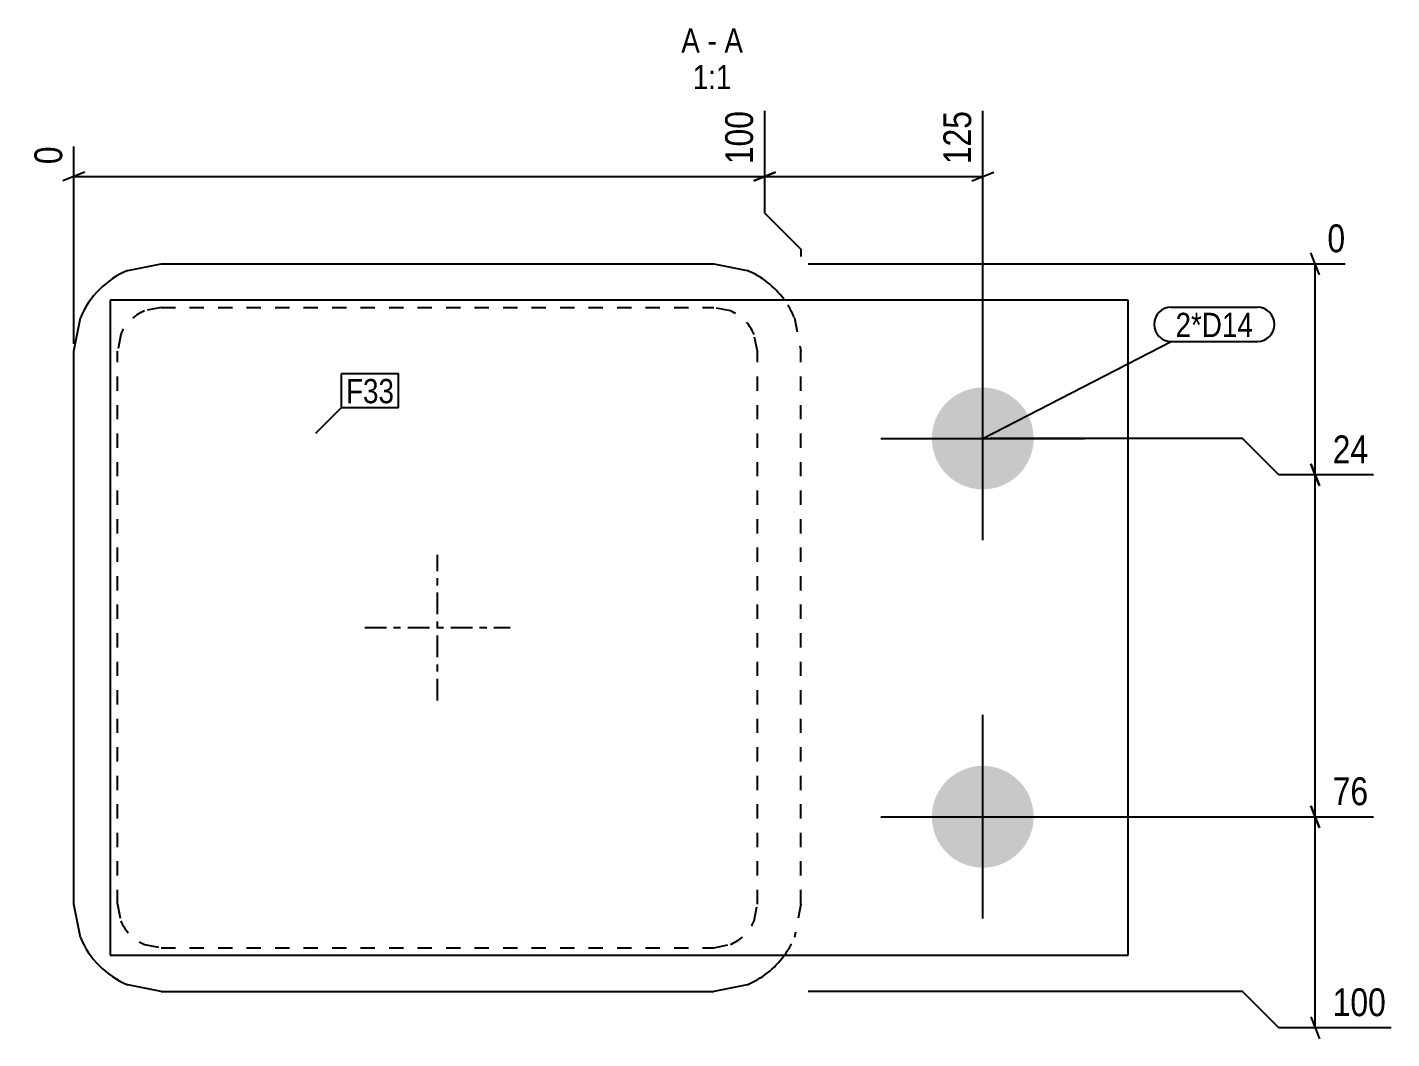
# Model space of a CAD drawing. Header units: millimetres. Extents: x 32 to 31432, y 2 to 1181.
# Drawn here: x 12490.9 to 12678.5, y 2.4 to 141.4 of the extents above; entities that cross this region are included whole.
import ezdxf

# ---------------------------------------------------------------- set-up
doc = ezdxf.new("R2010")
doc.units = ezdxf.units.MM
doc.linetypes.add('DXK_LINE_DOT2', pattern=[3.9198, 1.9599, -1.9599])
doc.linetypes.add('DXK_LINE_DOT3', pattern=[5.9187, 2.979, -0.9799, 0.9799, -0.9799])
for name, color, linetype in [('MÅLSÆTNING', 7, 'Continuous'), ('STÅL', 7, 'Continuous'), ('TEKST', 7, 'Continuous')]:
    doc.layers.add(name, color=color, linetype=linetype)
doc.styles.add('Arial Narrow', font='ARIALN.TTF', dxfattribs={"height": 0.2})

msp = doc.modelspace()

# ---------------------------------------------------------------- hatches: boundary and pattern name
at = {"layer": 'STÅL', "linetype": 'Continuous'}
for points in [[(12622.27, 91.9, -1), (12622.27, 77.9, -1)], [(12622.27, 39.9, -1), (12622.27, 25.9, -1)]]:
    msp.add_hatch(color=96, dxfattribs=at).paths.add_polyline_path(points)

# ---------------------------------------------------------------- linework, layer by layer
at = {"layer": 'MÅLSÆTNING', "color": 7, "linetype": 'Continuous'}
for p, q in [((12592.27, 129.91), (12592.27, 115.9)), ((12592.27, 129.91), (12592.27, 115.9)), ((12622.27, 85.9), (12622.27, 129.91)), ((12497.27, 97.9), (12497.27, 125.04)), ((12498.77, 121.5), (12495.77, 120.3)), ((12497.27, 120.9), (12592.27, 120.9)), ((12593.77, 121.5), (12590.77, 120.3)), ((12590.77, 120.3), (12593.77, 121.5)), ((12592.27, 120.9), (12622.27, 120.9)), ((12620.77, 120.3), (12623.77, 121.5)), ((12592.27, 115.9), (12597.27, 110.9)), ((12592.27, 115.9), (12597.27, 110.9)), ((12597.27, 110.9), (12597.27, 109.9)), ((12597.27, 110.9), (12597.27, 109.9)), ((12598.27, 108.9), (12672.11, 108.9)), ((12668.57, 107.4), (12667.37, 110.4)), ((12667.97, 79.9), (12667.97, 108.9)), ((12657.97, 84.9), (12623.27, 84.9)), ((12657.97, 84.9), (12623.27, 84.9)), ((12662.97, 79.9), (12657.97, 84.9)), ((12662.97, 79.9), (12657.97, 84.9)), ((12667.37, 81.4), (12668.57, 78.4)), ((12668.57, 78.4), (12667.37, 81.4)), ((12676, 79.9), (12662.97, 79.9)), ((12676, 79.9), (12662.97, 79.9)), ((12667.97, 32.9), (12667.97, 79.9)), ((12667.37, 34.4), (12668.57, 31.4)), ((12668.57, 31.4), (12667.37, 34.4)), ((12623.27, 32.9), (12676, 32.9)), ((12623.27, 32.9), (12676, 32.9)), ((12667.97, 3.9), (12667.97, 32.9)), ((12657.97, 8.9), (12598.27, 8.9)), ((12662.97, 3.9), (12657.97, 8.9)), ((12678.44, 3.9), (12662.97, 3.9)), ((12667.37, 5.4), (12668.57, 2.4))]:
    msp.add_line(p, q, dxfattribs=at)
at = {"layer": 'STÅL', "color": 2, "linetype": 'Continuous'}
for p, q in [((12504.68, 107.99), (12509.27, 108.9)), ((12509.27, 108.9), (12585.27, 108.9)), ((12585.27, 108.9), (12589.86, 107.99)), ((12502.27, 103.9), (12502.27, 13.9)), ((12642.27, 103.9), (12502.27, 103.9)), ((12642.27, 13.9), (12642.27, 103.9)), ((12497.27, 96.9), (12498.18, 101.49)), ((12497.27, 20.9), (12497.27, 96.9)), ((12498.18, 16.31), (12497.27, 20.9)), ((12502.27, 13.9), (12642.27, 13.9)), ((12509.27, 8.9), (12504.68, 9.81)), ((12589.86, 9.81), (12585.27, 8.9)), ((12509.27, 8.9), (12585.27, 8.9))]:
    msp.add_line(p, q, dxfattribs=at)
at = {"layer": 'STÅL', "color": 7, "linetype": 'DXK_LINE_DOT2'}
for p, q in [((12509.27, 102.9), (12506.97, 102.44)), ((12509.27, 102.9), (12585.27, 102.9)), ((12587.57, 102.44), (12585.27, 102.9)), ((12596.36, 101.49), (12597.27, 96.9)), ((12503.73, 99.2), (12503.27, 96.9)), ((12591.27, 96.9), (12590.81, 99.2)), ((12503.27, 20.9), (12503.27, 96.9)), ((12591.27, 20.9), (12591.27, 96.9)), ((12597.27, 20.9), (12597.27, 96.9)), ((12503.27, 20.9), (12503.73, 18.6)), ((12590.81, 18.6), (12591.27, 20.9)), ((12597.27, 20.9), (12596.36, 16.31)), ((12506.97, 15.36), (12509.27, 14.9)), ((12585.27, 14.9), (12587.57, 15.36)), ((12509.27, 14.9), (12585.27, 14.9))]:
    msp.add_line(p, q, dxfattribs=at)
at = {"layer": 'STÅL', "color": 96, "linetype": 'Continuous'}
for p, q in [((12622.27, 70.9), (12622.27, 98.9)), ((12608.27, 84.9), (12636.27, 84.9)), ((12622.27, 18.9), (12622.27, 46.9)), ((12608.27, 32.9), (12636.27, 32.9))]:
    msp.add_line(p, q, dxfattribs=at)
at = {"layer": 'STÅL', "color": 7, "linetype": 'DXK_LINE_DOT3'}
for p, q in [((12547.27, 48.9), (12547.27, 68.9)), ((12537.27, 58.9), (12557.27, 58.9))]:
    msp.add_line(p, q, dxfattribs=at)
at = {"layer": 'STÅL', "color": 2, "linetype": 'Continuous'}
for centre, start, end in [((12509.27, 96.9), 112.5, 157.5), ((12585.27, 96.9), 36.4486, 67.5), ((12509.27, 20.9), 202.5, 247.5), ((12585.27, 20.9), 292.5, 323.5514)]:
    msp.add_arc(centre, 12, start, end, dxfattribs=at)
at = {"layer": 'STÅL', "color": 7, "linetype": 'DXK_LINE_DOT2'}
for centre, radius, start, end in [((12585.27, 96.9), 12, 22.5, 36.4486), ((12509.27, 96.9), 6, 112.5, 157.5), ((12585.27, 96.9), 6, 22.5, 67.5), ((12509.27, 20.9), 6, 202.5, 247.5), ((12585.27, 20.9), 6, 292.5, 337.5), ((12585.27, 20.9), 12, 323.5514, 337.5)]:
    msp.add_arc(centre, radius, start, end, dxfattribs=at)

# ---------------------------------------------------------------- wipeouts: each hides what was drawn before it
at = {"color": 0, "linetype": 'Continuous'}
for points in [[(12583.37, 137.91), (12583.37, 141.41), (12580.81, 141.41), (12580.81, 137.91)], [(12585.69, 137.91), (12585.69, 141.41), (12584.42, 141.41), (12584.42, 137.91)], [(12589.3, 137.91), (12589.3, 141.41), (12586.74, 141.41), (12586.74, 137.91)], [(12587.72, 132.91), (12587.72, 136.41), (12582.39, 136.41), (12582.39, 132.91)]]:
    msp.add_wipeout(points, dxfattribs=at).dxf.layer = 'TEKST'
at = {"color": 0}
for points in [[(12659.44, 98.83), (12659.44, 102.33), (12648.78, 102.33), (12648.78, 98.83)], [(12541.31, 89.74), (12541.31, 93.24), (12534.7, 93.24), (12534.7, 89.74)]]:
    msp.add_wipeout(points, dxfattribs=at).dxf.layer = 'TEKST'

# ---------------------------------------------------------------- next in the draw order: texts
at = {"layer": 'TEKST', "color": 3, "linetype": 'Continuous', "style": 'Arial Narrow'}
for s, p in [('A', (12580.81, 137.91)), ('A', (12586.74, 137.91)), ('-', (12584.42, 137.91)), ('1:1', (12582.39, 132.91))]:
    msp.add_text(s, height=3.34, dxfattribs=at).set_placement(p)

# ---------------------------------------------------------------- next in the draw order: wipeouts: each hides what was drawn before it
at = {"color": 0, "linetype": 'Continuous'}
for points in [[(12591.47, 130.71), (12585.87, 130.71), (12585.87, 121.8), (12591.47, 121.8)], [(12621.47, 130.71), (12615.87, 130.71), (12615.87, 121.8), (12621.47, 121.8)], [(12496.47, 125.84), (12490.87, 125.84), (12490.87, 121.8), (12496.47, 121.8)], [(12672.91, 109.7), (12672.91, 115.3), (12668.87, 115.3), (12668.87, 109.7)], [(12676.07, 80.7), (12676.07, 86.3), (12669.6, 86.3), (12669.6, 80.7)], [(12676.07, 33.7), (12676.07, 39.3), (12669.6, 39.3), (12669.6, 33.7)], [(12678.51, 4.7), (12678.51, 10.3), (12669.6, 10.3), (12669.6, 4.7)]]:
    msp.add_wipeout(points, dxfattribs=at).dxf.layer = 'MÅLSÆTNING'
at = {"color": 0}
for points in [[(12659.44, 98.83), (12659.44, 102.33), (12648.78, 102.33), (12648.78, 98.83)], [(12541.31, 89.74), (12541.31, 93.24), (12534.7, 93.24), (12534.7, 89.74)]]:
    msp.add_wipeout(points, dxfattribs=at).dxf.layer = 'TEKST'

# ---------------------------------------------------------------- next in the draw order: linework, layer by layer
at = {"layer": 'TEKST', "color": 7, "linetype": 'Continuous'}
for p, q in [((12648.18, 102.93), (12660.04, 102.93)), ((12622.27, 84.9), (12648.18, 98.23)), ((12648.18, 98.23), (12660.04, 98.23)), ((12534.1, 93.84), (12541.91, 93.84)), ((12534.1, 89.14), (12534.1, 93.84)), ((12541.91, 89.14), (12541.91, 93.84)), ((12530.56, 85.61), (12534.1, 89.14)), ((12534.1, 89.14), (12541.91, 89.14))]:
    msp.add_line(p, q, dxfattribs=at)
for centre, start, end in [((12648.18, 100.58), 90, 270), ((12660.04, 100.58), 270, 90)]:
    msp.add_arc(centre, 2.35, start, end, dxfattribs=at)

# ---------------------------------------------------------------- next in the draw order: texts
at = {"layer": 'MÅLSÆTNING', "color": 3, "linetype": 'Continuous', "style": 'Arial Narrow'}
for s, height, p in [('100', 3.818, (12590.67, 122.6)), ('125', 3.818, (12620.67, 122.6)), ('0', 3.82, (12495.67, 122.6))]:
    msp.add_text(s, height=height, rotation=90.0002, dxfattribs=at).set_placement(p)
for s, height, p in [('0', 3.82, (12669.67, 110.5)), ('24', 3.818, (12670.4, 81.5)), ('76', 3.818, (12670.4, 34.5)), ('100', 3.818, (12670.4, 5.5))]:
    msp.add_text(s, height=height, dxfattribs=at).set_placement(p)
at = {"layer": 'TEKST', "color": 3, "style": 'Arial Narrow'}
for s, p in [('2*D14', (12648.78, 98.83)), ('F33', (12534.7, 89.74))]:
    msp.add_text(s, height=3.34, dxfattribs=at).set_placement(p)

doc.saveas('drawing.dxf')
